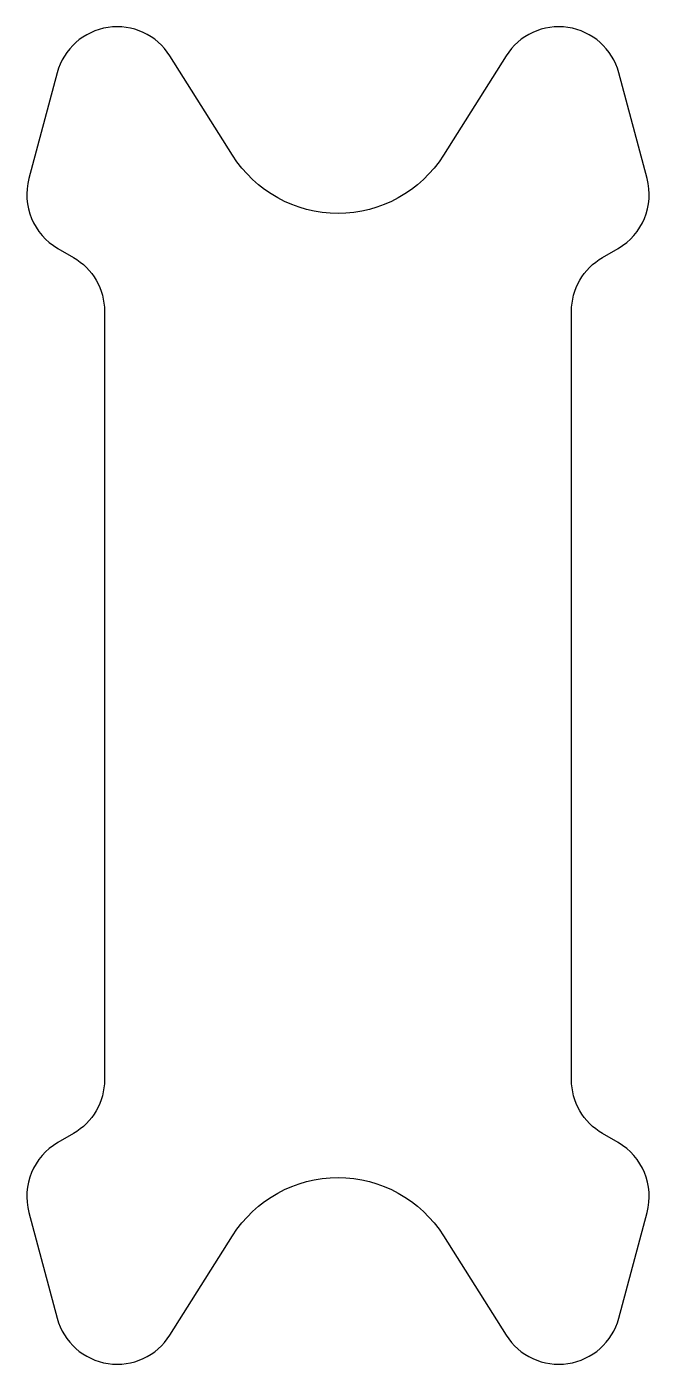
# Model space of a CAD drawing. Header units: millimetres. Extents: x 0 to 2, y 0 to 4.3.
import ezdxf

# ---------------------------------------------------------------- set-up
doc = ezdxf.new("R2010")
doc.units = ezdxf.units.MM

msp = doc.modelspace()

# ---------------------------------------------------------------- linework, layer by layer
msp.add_lwpolyline([(1.902, 0.148), (1.993, 0.488, 0.339454), (1.9, 0.713), (1.85, 0.742, -0.267949), (1.75, 0.915), (1.75, 3.385, -0.267949), (1.85, 3.558), (1.9, 3.587, 0.339454), (1.993, 3.812), (1.902, 4.152, 0.654554), (1.54, 4.206), (1.339, 3.887, -0.552342), (0.661, 3.887), (0.46, 4.206, 0.654551), (0.098, 4.152), (0.007, 3.812, 0.339454), (0.1, 3.587), (0.15, 3.558, -0.267949), (0.25, 3.385), (0.25, 0.915, -0.267949), (0.15, 0.742), (0.1, 0.713, 0.339454), (0.007, 0.488), (0.098, 0.148, 0.654551), (0.46, 0.094), (0.661, 0.413, -0.552342), (1.339, 0.413), (1.54, 0.094, 0.654554), (1.902, 0.148)], format="xyb", close=True)

doc.saveas('drawing.dxf')
